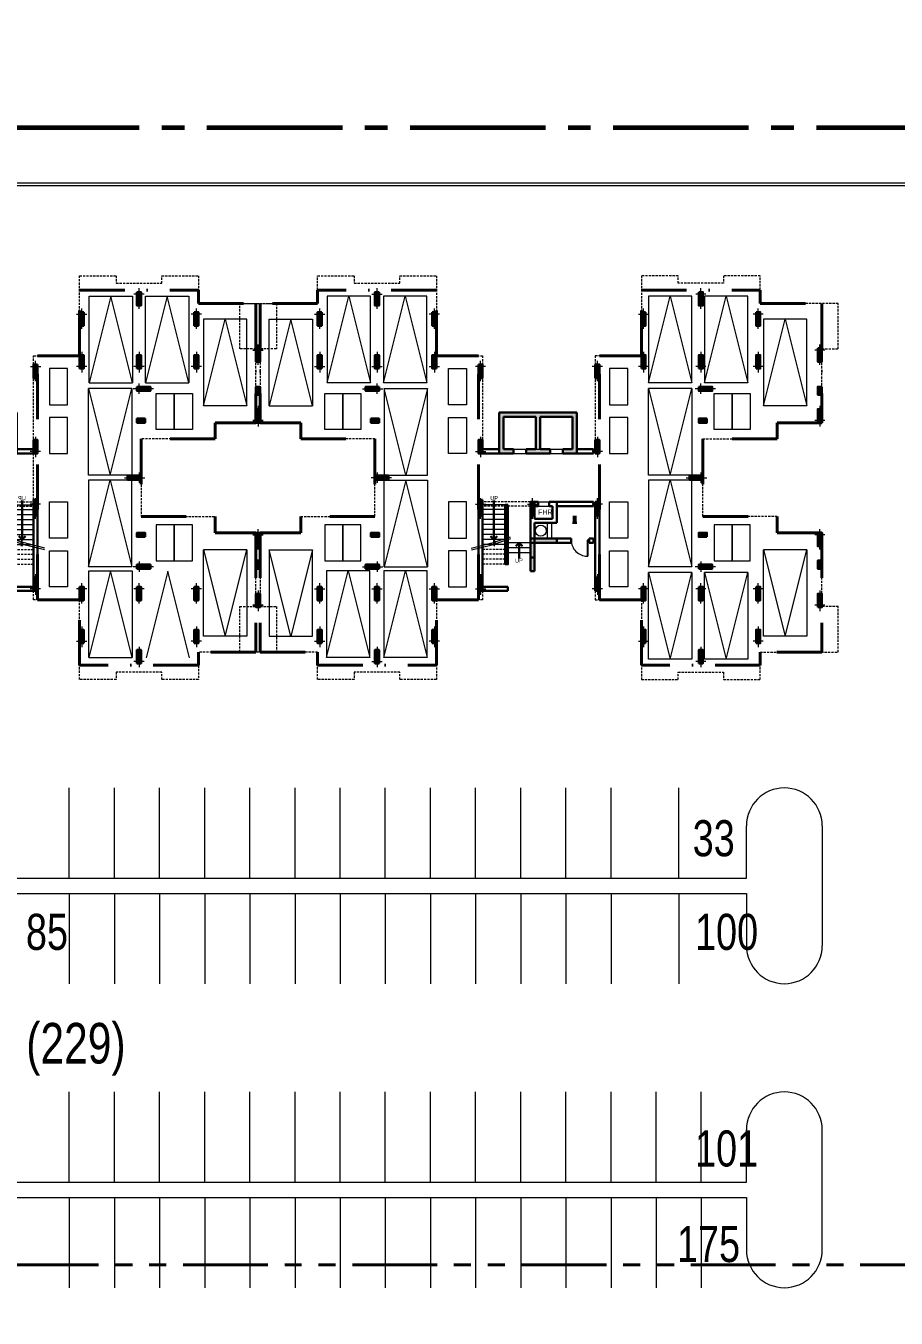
# Model space of a CAD drawing. Header units: inches. Extents: x 5542223 to 12533222, y 497239 to 5189502.
# Drawn here: x 6820169 to 6868364, y 2196995 to 2268608 of the extents above; entities that cross this region are included whole.
import ezdxf

# ---------------------------------------------------------------- set-up
doc = ezdxf.new("R2010")
doc.units = ezdxf.units.IN
doc.header["$MEASUREMENT"] = 0
for name, pattern in [('CENTER2', [1.125, 0.75, -0.125, 0.125, -0.125]), ('DASHDOT', [1, 0.5, -0.25, 0, -0.25]), ('HIDDEN', [0.375, 0.25, -0.125]), ('PHANTOM2', [1.25, 0.625, -0.125, 0.125, -0.125, 0.125, -0.125])]:
    doc.linetypes.add(name, pattern=pattern)
doc.layers.get('0').update_dxf_attribs({"color": 1})
for name, color, linetype, lineweight in [('aa-total', 7, 'Continuous', 30), ('Area_parking', 7, 'DASHDOT', 40), ('C_grid', 7, 'CENTER2', 13), ('col', 7, 'Continuous', 30), ('col-fill', 7, 'Continuous', 9), ('DOOR', 7, 'Continuous', 9), ('hatch', 8, 'Continuous', 9), ('new site profile', 7, 'CENTER2', 60), ('parking', 7, 'Continuous', 13), ('PARKING NO TXT', 7, 'Continuous', 9), ('PROJECTION', 7, 'HIDDEN', 18), ('Road', 7, 'Continuous', 15), ('Road_CStone', 8, 'Continuous', 15), ('ROW', 7, 'PHANTOM2', 40), ('S_Parkingbays', 7, 'Continuous', 13), ('STAIR', 253, 'Continuous', 5), ('WALL', 7, 'Continuous', 30)]:
    doc.layers.add(name, color=color, linetype=linetype, lineweight=lineweight)
doc.styles.add('NITIN', font='ARIALN.TTF', dxfattribs={"width": 0.75})
doc.styles.add('Parking_txt', font='arial.ttf', dxfattribs={"width": 0.75})

# ---------------------------------------------------------------- blocks, each defined once
blk = doc.blocks.new('col')
at = {"layer": 'col', "linetype": 'Continuous', "ltscale": 10}
blk.add_hatch(color=256, dxfattribs=at).paths.add_polyline_path([(-115, -115), (115, -115), (115, 635), (-115, 635)])
at = {"layer": 'C_grid', "linetype": 'Continuous', "ltscale": 10}
for p, q in [((0, 810), (0, -323)), ((282, 0), (-287, 0))]:
    blk.add_line(p, q, dxfattribs=at)
at = {"layer": 'col', "linetype": 'Continuous', "ltscale": 10}
blk.add_lwpolyline([(-115, -115), (115, -115), (115, 635), (-115, 635)], close=True, dxfattribs=at)
blk = doc.blocks.new('DOOR_LEFT')
at = {"layer": 'DOOR'}
for p, q in [((-0.461, 0), (-0.461, 0.883)), ((-0.422, 0.883), (-0.461, 0.883)), ((-0.422, 0), (-0.422, 0.883)), ((-0.461, 0), (-0.422, 0))]:
    blk.add_line(p, q, dxfattribs=at)
blk.add_arc((-0.422, 0), 0.883, 360, 90, dxfattribs=at)
blk = doc.blocks.new('COL-SH')
at = {"layer": 'col-fill', "ltscale": 10}
blk.add_hatch(color=256, dxfattribs=at).paths.add_polyline_path([(0, -450), (230, -450), (230, 0), (0, 0)])
at = {"layer": 'col', "ltscale": 10}
blk.add_lwpolyline([(230, 0), (0, 0), (0, -450), (230, -450)], close=True, dxfattribs=at)
at = {"layer": 'col-fill', "ltscale": 10}
for p, q in [((115, -632), (115, 230)), ((460, -115), (-230, -115))]:
    blk.add_line(p, q, dxfattribs=at)
blk = doc.blocks.new('Res_D')
at = {"layer": 'col', "linetype": 'Continuous', "ltscale": 10}
for points in [[(-15392, 989), (-15623, 989), (-15623, 1439), (-15392, 1439)], [(15392, 989), (15622, 989), (15622, 1439), (15392, 1439)], [(15622, 989), (15392, 989), (15392, 1439), (15622, 1439)], [(-9252, -556), (-9252, -326), (-8802, -326), (-8802, -556)], [(9252, -556), (9252, -326), (8802, -326), (8802, -556)], [(9262, -6236), (9262, -6006), (8802, -6006), (8802, -6236)], [(9262, -6006), (8802, -6006), (8802, -6236), (9262, -6236)], [(12207, -6006), (11977, -6006), (11977, -6886), (12207, -6886)], [(-8802, -6656), (-8802, -6886), (-9252, -6886), (-9252, -6656)], [(-15392, -8651), (-15623, -8651), (-15623, -8201), (-15392, -8201)], [(15622, -8293), (15392, -8293), (15392, -8753), (15622, -8753)], [(15392, -8293), (15392, -8753), (15622, -8753), (15622, -8293)], [(15392, -8293), (15622, -8293), (15622, -8753), (15392, -8753)], [(15622, -8293), (15622, -8753), (15392, -8753), (15392, -8293)]]:
    blk.add_hatch(color=256, dxfattribs=at).paths.add_polyline_path(points)
at = {"layer": 'col', "linetype": 'Continuous'}
blk.add_hatch(color=256, dxfattribs=at).paths.add_polyline_path([(-420, -6980), (-420, -7210), (1040, -7210), (1040, -6980)])
at = {"layer": 'col', "ltscale": 10}
blk.add_hatch(color=256, dxfattribs=at).paths.add_polyline_path([(8802, -8521), (8802, -8751), (9519, -8751), (9519, -8521)])
at = {"layer": 'col-fill', "ltscale": 5}
h = blk.add_hatch(color=256, dxfattribs=at)
h.paths.add_polyline_path([(2145, -2260), (1365, -2260), (1365, -2030), (1915, -2030), (1915, -230), (115, -230), (115, -2030), (-115, -2030), (-115, -230), (-1915, -230), (-1915, -2030), (-1365, -2030), (-1365, -2260), (-2145, -2260), (-2145, 0), (2145, 0)])
h.paths.add_polyline_path([(665, -2260), (-665, -2260), (-665, -2030), (665, -2030)], flags=17)
blk.add_hatch(color=256, dxfattribs=at).paths.add_polyline_path([(2145, -6105), (1915, -6105), (1915, -5700), (2145, -5700)])
h = blk.add_hatch(color=256, dxfattribs=at)
h.paths.add_polyline_path([(-190, -8776), (-420, -8776), (-420, -8026), (-190, -8026)])
h.paths.add_polyline_path([(-190, -8026), (-420, -8026), (-420, -7210), (-190, -7210)])
at = {"color": 0, "linetype": 'ByBlock', "lineweight": -2}
for p, q in [((-2445, -7026), (-2632, -6839)), ((-2257, -6839), (-2445, -7026)), ((-1047, -7212), (-1234, -7399)), ((-859, -7399), (-1047, -7212))]:
    blk.add_line(p, q, dxfattribs=at)
at = {"ltscale": 10}
blk.add_line((-1047, -8083), (-1047, -7212), dxfattribs=at)
blk.add_lwpolyline([(-2445, -7026), (-2445, -4864)], dxfattribs=at)
for points in [[(-1670, -5101), (-1820, -5101), (-1820, -8401), (-1670, -8401)], [(-1720, -5151), (-1770, -5151), (-1770, -8351), (-1720, -8351)]]:
    blk.add_lwpolyline(points, close=True, dxfattribs=at)
at = {"layer": 'col', "linetype": 'Continuous', "ltscale": 10}
for points in [[(-3070, 2439), (-3070, 2069), (-3300, 2069), (-3300, 2669)], [(-3300, 2669), (-3070, 2669)]]:
    blk.add_lwpolyline(points, dxfattribs=at)
for points in [[(-15623, 1439), (-15392, 1439), (-15392, 989), (-15623, 989)], [(15622, 1439), (15392, 1439), (15392, 989), (15622, 989)], [(15392, 1439), (15622, 1439), (15622, 989), (15392, 989)], [(-9252, -326), (-8802, -326), (-8802, -556), (-9252, -556)], [(9252, -326), (8802, -326), (8802, -556), (9252, -556)], [(8802, -6006), (8802, -6236), (9262, -6236), (9262, -6006)], [(8802, -6236), (8802, -6006), (9262, -6006), (9262, -6236)], [(12207, -6006), (11977, -6006), (11977, -6886), (12207, -6886)], [(-9252, -6886), (-8802, -6886), (-8802, -6656), (-9252, -6656)], [(-15623, -8651), (-15392, -8651), (-15392, -8201), (-15623, -8201)], [(15392, -8753), (15622, -8753), (15622, -8293), (15392, -8293)], [(15622, -8753), (15392, -8753), (15392, -8293), (15622, -8293)], [(15622, -8753), (15392, -8753), (15392, -8293), (15622, -8293)], [(15392, -8753), (15622, -8753), (15622, -8293), (15392, -8293)]]:
    blk.add_lwpolyline(points, close=True, dxfattribs=at)
at = {"layer": 'col'}
blk.add_lwpolyline([(-420, -7210), (1040, -7210), (1040, -6980), (-420, -6980)], close=True, dxfattribs=at)
at = {"layer": 'hatch', "ltscale": 10}
for p, q in [((-1365, -2030), (1365, -2030)), ((-1365, -2260), (1365, -2260)), ((10, -4950), (610, -4950)), ((10, -5180), (610, -5180)), ((510, -6110), (510, -6980)), ((740, -6110), (740, -6980))]:
    blk.add_line(p, q, dxfattribs=at)
at = {"layer": 'PROJECTION', "ltscale": 500}
for p, q in [((-420, -4950), (-3070, -4950)), ((-420, -5180), (-3070, -5180)), ((-1820, -7576), (-3070, -7576)), ((-1820, -7851), (-3070, -7851)), ((-1820, -8126), (-3070, -8126)), ((-1820, -8401), (-3070, -8401))]:
    blk.add_line(p, q, dxfattribs=at)
for points in [[(-3070, 3154), (-5628, 3154), (-5628, 7584), (-7658, 7584), (-7658, 7169), (-10178, 7169), (-10178, 7584), (-12208, 7584), (-12208, 6054), (-16523, 6054), (-16523, 3539), (-15623, 3539), (-15623, -556), (-13143, -556), (-13143, -1456), (-9033, -1456), (-9033, -3606), (-9033, -5756), (-13143, -5756), (-13143, -6656), (-15623, -6656), (-15623, -10751), (-16523, -10751), (-16523, -13266), (-12208, -13266), (-12208, -14796), (-10178, -14796), (-10178, -14381), (-7658, -14381), (-7658, -14796), (-5628, -14796), (-5628, -10366), (-3070, -10366), (-3070, -9881)], [(15622, 3539), (16523, 3539), (16523, 6054), (12207, 6054), (12207, 7584), (10178, 7584), (10178, 7169), (7658, 7169), (7658, 7584), (5627, 7584), (5627, 3154), (3070, 3154), (3070, -2036), (3070, -10880), (5627, -10880), (5627, -12880), (8802, -12880), (8802, -14480), (12207, -14480), (12207, -13780), (14007, -13780), (14007, -13365), (15622, -13365), (15622, -6655), (12207, -6655), (12207, -6005), (9032, -6005), (9032, -3606), (9032, -1456), (13143, -1456), (13143, -556), (15622, -556)]]:
    blk.add_lwpolyline(points, close=True, dxfattribs=at)
at = {"layer": 'PROJECTION', "linetype": 'Continuous'}
blk.add_circle((153, -6543), 306, dxfattribs=at)
at = {"layer": 'STAIR'}
for p, q in [((-1820, -5101), (-3070, -5101)), ((-1820, -5376), (-3070, -5376)), ((-1820, -5651), (-3070, -5651)), ((-1820, -5926), (-3070, -5926)), ((-1820, -6201), (-3070, -6201)), ((-1820, -6476), (-3070, -6476)), ((-1820, -6751), (-3070, -6751)), ((-1820, -7026), (-3070, -7026)), ((-1820, -7301), (-3070, -7301)), ((-420, -7210), (-1670, -7210)), ((-420, -7485), (-1670, -7485)), ((-420, -7760), (-1670, -7760))]:
    blk.add_line(p, q, dxfattribs=at)
for points in [[(-3709, -7507), (-2493, -7196), (-2444, -7293), (-2444, -7068), (-2368, -7158), (-1534, -6876)], [(-3682, -7609), (-2466, -7298), (-2416, -7395), (-2416, -7170), (-2341, -7260), (-1507, -6979)]]:
    blk.add_lwpolyline(points, dxfattribs=at)
at = {"layer": 'WALL'}
for p, q in [((-2145, 0), (-2145, -2260)), ((-2145, 0), (2145, 0)), ((2145, 0), (2145, -2260)), ((-1915, -230), (-1915, -2030)), ((-1915, -230), (-115, -230)), ((-115, -230), (-115, -2030)), ((115, -230), (115, -2030)), ((115, -230), (1915, -230)), ((1915, -230), (1915, -2030)), ((-1915, -2030), (-1365, -2030)), ((-1365, -2030), (-1365, -2260)), ((-665, -2030), (-665, -2260)), ((-665, -2030), (-115, -2030)), ((115, -2030), (665, -2030)), ((665, -2030), (665, -2260)), ((1365, -2030), (1365, -2260)), ((1365, -2030), (1915, -2030)), ((-2145, -2260), (-1365, -2260)), ((-665, -2260), (665, -2260)), ((1365, -2260), (2145, -2260)), ((-420, -4950), (-420, -8776)), ((-420, -4950), (10, -4950)), ((10, -5180), (10, -4950)), ((610, -5180), (610, -4950)), ((610, -4950), (1040, -4950)), ((1040, -4950), (1040, -6110)), ((1040, -4950), (2145, -4950)), ((-190, -5180), (-190, -5880)), ((-190, -5180), (10, -5180)), ((610, -5180), (810, -5180)), ((810, -5180), (810, -5880)), ((-190, -5880), (810, -5880)), ((-190, -6110), (1040, -6110)), ((-190, -6110), (-190, -8776)), ((1915, -6105), (2145, -6105)), ((-190, -6980), (1955, -6980)), ((2955, -6980), (3070, -6980)), ((-420, -7210), (1955, -7210)), ((2955, -7210), (3070, -7210)), ((-420, -8026), (-190, -8026)), ((-420, -8776), (-190, -8776)), ((-3300, -9881), (-1670, -9881)), ((-3070, -9651), (-1670, -9651)), ((-1670, -9651), (-1670, -9881))]:
    blk.add_line(p, q, dxfattribs=at)
at = {"layer": 'WALL', "ltscale": 10}
for p, q in [((-3300, -2030), (-2145, -2030)), ((-3300, -2260), (-3300, -2030)), ((2145, -2030), (3070, -2030)), ((-2145, -2260), (-3300, -2260)), ((2145, -2260), (3070, -2260)), ((-3300, -4836), (-3070, -4836)), ((-3300, -4836), (-3300, -9881)), ((-3070, -4836), (-3070, -9651)), ((2145, -4950), (3300, -4950)), ((3300, -4950), (3300, -9881)), ((1040, -5180), (3070, -5180)), ((3070, -5180), (3070, -6980)), ((1955, -6980), (1955, -7210)), ((2955, -6980), (2955, -7210)), ((3070, -7210), (3070, -9881)), ((-3300, -9881), (-3070, -9881)), ((3300, -9881), (3070, -9881))]:
    blk.add_line(p, q, dxfattribs=at)
at = {"layer": 'aa-total', "linetype": 'Continuous', "ltscale": 10}
for p, rotation in [((8917, -3606), 90), ((-305, -5065), 180), ((2030, -5065), 180), ((3185, -5066), 180), ((15507, -6771), 180), ((5742, -9866), 180), ((12092, -9866), 180)]:
    blk.add_blockref('col', p, dxfattribs=dict(at, rotation=rotation))
at = {"layer": 'aa-total', "linetype": 'Continuous', "ltscale": 10, "xscale": -1, "rotation": 180}
blk.add_blockref('col', (15507, -6771), dxfattribs=at)
at = {"layer": 'aa-total', "linetype": 'Continuous', "ltscale": 10, "xscale": -1}
for p in [(3185, -9866), (5742, -12766), (15507, -12766), (8917, -13881), (12092, -13881)]:
    blk.add_blockref('col', p, dxfattribs=at)
at = {"layer": 'col', "linetype": 'Continuous'}
for p, rotation in [((-8917, 6569), 180), ((-12092, 5454), 180), ((5742, 5454), 180), ((15507, 5454), 180), ((-15507, 3459), 180), ((8917, 1324), 270), ((-3185, -5066), 180), ((-15507, -6771), 180), ((-8917, -8536), 90), ((-12092, -9766), 180), ((-8917, -9766), 180), ((-5742, -9766), 180)]:
    blk.add_blockref('col', p, dxfattribs=dict(at, rotation=rotation))
at = {"layer": 'col', "linetype": 'Continuous', "xscale": -1}
for p, rotation in [((8917, 6569), 180), ((-5743, 5454), 180), ((12092, 5454), 180), ((15507, 5454), 180), ((-3185, 2554), 180), ((3185, 2554), 180), ((-8917, 1324), 90), ((-8917, -3606), 270)]:
    blk.add_blockref('col', p, dxfattribs=dict(at, rotation=rotation))
for p in [(-12092, 2554), (-8917, 2554), (-5742, 2554), (-15507, -441), (15507, -441), (-3185, -2146), (-3185, -9766), (-15507, -10671), (-12092, -12666), (-8917, -13781)]:
    blk.add_blockref('col', p, dxfattribs=at)
at = {"layer": 'col', "linetype": 'Continuous'}
for p in [(5742, 2554), (8917, 2554), (12092, 2554), (15507, -441), (3185, -2146), (-5743, -12666)]:
    blk.add_blockref('col', p, dxfattribs=at)
at = {"layer": 'col', "xscale": -1}
blk.add_blockref('COL-SH', (3300, -4951), dxfattribs=at)
at = {"layer": 'DOOR', "xscale": 999.9999999403954, "yscale": 999.9999999417923, "zscale": 999.9999999417923, "rotation": 180}
blk.add_blockref('DOOR_LEFT', (2416, -7066), dxfattribs=at)
at = {"style": 'NITIN'}
for p in [(-2647, -4850), (-1271, -8314)]:
    blk.add_text('UP', height=225, dxfattribs=at).set_placement(p)
at = {"layer": 'STAIR', "lineweight": 60, "style": 'NITIN'}
blk.add_text('FHR', height=280, dxfattribs=at).set_placement((2, -5650))
blk = doc.blocks.new('Res_C1')
at = {"layer": 'col', "linetype": 'Continuous', "ltscale": 10}
for points in [[(-15392, 989), (-15622, 989), (-15622, 1439), (-15392, 1439)], [(15492, 1439), (15722, 1439), (15722, 989), (15492, 989)], [(-9252, -556), (-9252, -326), (-8802, -326), (-8802, -556)], [(9352, -556), (9352, -326), (8902, -326), (8902, -556)], [(-8802, -6656), (-8802, -6886), (-9252, -6886), (-9252, -6656)], [(8902, -6656), (8902, -6886), (9352, -6886), (9352, -6656)], [(-15392, -8651), (-15622, -8651), (-15622, -8201), (-15392, -8201)], [(15492, -8201), (15722, -8201), (15722, -8651), (15492, -8651)]]:
    blk.add_hatch(color=256, dxfattribs=at).paths.add_polyline_path(points)
at = {"layer": 'col', "linetype": 'Continuous'}
blk.add_hatch(color=256, dxfattribs=at).paths.add_polyline_path([(-420, -6980), (-420, -7210), (1040, -7210), (1040, -6980)])
at = {"layer": 'col-fill', "ltscale": 5}
h = blk.add_hatch(color=256, dxfattribs=at)
h.paths.add_polyline_path([(2145, -2260), (1365, -2260), (1365, -2030), (1915, -2030), (1915, -230), (115, -230), (115, -2030), (-115, -2030), (-115, -230), (-1915, -230), (-1915, -2030), (-1365, -2030), (-1365, -2260), (-2145, -2260), (-2145, 0), (2145, 0)])
h.paths.add_polyline_path([(665, -2260), (-665, -2260), (-665, -2030), (665, -2030)], flags=17)
blk.add_hatch(color=256, dxfattribs=at).paths.add_polyline_path([(2145, -6105), (1915, -6105), (1915, -5700), (2145, -5700)])
h = blk.add_hatch(color=256, dxfattribs=at)
h.paths.add_polyline_path([(-190, -8776), (-420, -8776), (-420, -8026), (-190, -8026)])
h.paths.add_polyline_path([(-190, -8026), (-420, -8026), (-420, -7210), (-190, -7210)])
at = {"color": 0, "linetype": 'ByBlock', "lineweight": -2}
for p, q in [((-2445, -7026), (-2632, -6839)), ((-2257, -6839), (-2445, -7026)), ((-1047, -7212), (-1234, -7399)), ((-859, -7399), (-1047, -7212))]:
    blk.add_line(p, q, dxfattribs=at)
at = {"ltscale": 10}
blk.add_line((-1047, -8083), (-1047, -7212), dxfattribs=at)
blk.add_lwpolyline([(-2445, -7026), (-2445, -4864)], dxfattribs=at)
for points in [[(-1670, -5101), (-1820, -5101), (-1820, -8401), (-1670, -8401)], [(-1720, -5151), (-1770, -5151), (-1770, -8351), (-1720, -8351)]]:
    blk.add_lwpolyline(points, close=True, dxfattribs=at)
at = {"layer": 'col', "linetype": 'Continuous', "ltscale": 10}
for points in [[(-3070, 2439), (-3070, 2069), (-3300, 2069), (-3300, 2669)], [(-3300, 2669), (-3070, 2669)], [(3170, 2439), (3170, 2069), (3400, 2069), (3400, 2669)], [(3400, 2669), (3170, 2669)]]:
    blk.add_lwpolyline(points, dxfattribs=at)
for points in [[(-15622, 1439), (-15392, 1439), (-15392, 989), (-15622, 989)], [(15722, 1439), (15492, 1439), (15492, 989), (15722, 989)], [(-9252, -326), (-8802, -326), (-8802, -556), (-9252, -556)], [(9352, -326), (8902, -326), (8902, -556), (9352, -556)], [(-9252, -6886), (-8802, -6886), (-8802, -6656), (-9252, -6656)], [(9352, -6886), (8902, -6886), (8902, -6656), (9352, -6656)], [(-15622, -8651), (-15392, -8651), (-15392, -8201), (-15622, -8201)], [(15722, -8651), (15492, -8651), (15492, -8201), (15722, -8201)]]:
    blk.add_lwpolyline(points, close=True, dxfattribs=at)
at = {"layer": 'col'}
blk.add_lwpolyline([(-420, -7210), (1040, -7210), (1040, -6980), (-420, -6980)], close=True, dxfattribs=at)
at = {"layer": 'hatch', "ltscale": 10}
for p, q in [((-1365, -2030), (1365, -2030)), ((-1365, -2260), (1365, -2260)), ((10, -4950), (610, -4950)), ((10, -5180), (610, -5180)), ((510, -6110), (510, -6980)), ((740, -6110), (740, -6980))]:
    blk.add_line(p, q, dxfattribs=at)
at = {"layer": 'PROJECTION', "ltscale": 500}
for p, q in [((-420, -4950), (-3070, -4950)), ((-420, -5180), (-3070, -5180)), ((-1820, -7576), (-3070, -7576)), ((-1820, -7851), (-3070, -7851)), ((-1820, -8126), (-3070, -8126)), ((-1820, -8401), (-3070, -8401))]:
    blk.add_line(p, q, dxfattribs=at)
for points in [[(-3070, -9881), (-3070, -10366), (-5627, -10366), (-5627, -14796), (-7657, -14796), (-7657, -14381), (-10178, -14381), (-10178, -14796), (-12207, -14796), (-12207, -13266), (-16522, -13266), (-16522, -10751), (-15622, -10751), (-15622, -6656), (-13142, -6656), (-13142, -5756), (-9032, -5756), (-9032, -1456), (-13142, -1456), (-13142, -556), (-15622, -556), (-15622, 3539), (-16522, 3539), (-16522, 6054), (-12207, 6054), (-12207, 7584), (-10178, 7584), (-10178, 7169), (-7657, 7169), (-7657, 7584), (-5627, 7584), (-5627, 3154), (-3070, 3154), (-3070, -2036)], [(3170, -9881), (3170, -10366), (5727, -10366), (5727, -14796), (7757, -14796), (7757, -14381), (10277, -14381), (10277, -14796), (12307, -14796), (12307, -13266), (16622, -13266), (16622, -10751), (15722, -10751), (15722, -6656), (13242, -6656), (13242, -5756), (9132, -5756), (9132, -1456), (13242, -1456), (13242, -556), (15722, -556), (15722, 3539), (16622, 3539), (16622, 6054), (12307, 6054), (12307, 7584), (10277, 7584), (10277, 7169), (7757, 7169), (7757, 7584), (5727, 7584), (5727, 3154), (3170, 3154), (3170, -2036)]]:
    blk.add_lwpolyline(points, dxfattribs=at)
at = {"layer": 'PROJECTION', "linetype": 'Continuous'}
blk.add_circle((153, -6543), 306, dxfattribs=at)
at = {"layer": 'STAIR'}
for p, q in [((-1820, -5101), (-3070, -5101)), ((-1820, -5376), (-3070, -5376)), ((-1820, -5651), (-3070, -5651)), ((-1820, -5926), (-3070, -5926)), ((-1820, -6201), (-3070, -6201)), ((-1820, -6476), (-3070, -6476)), ((-1820, -6751), (-3070, -6751)), ((-1820, -7026), (-3070, -7026)), ((-1820, -7301), (-3070, -7301)), ((-420, -7210), (-1670, -7210)), ((-420, -7485), (-1670, -7485)), ((-420, -7760), (-1670, -7760))]:
    blk.add_line(p, q, dxfattribs=at)
for points in [[(-3709, -7507), (-2493, -7196), (-2444, -7293), (-2444, -7068), (-2368, -7158), (-1534, -6876)], [(-3682, -7609), (-2466, -7298), (-2416, -7395), (-2416, -7170), (-2341, -7260), (-1507, -6979)]]:
    blk.add_lwpolyline(points, dxfattribs=at)
at = {"layer": 'WALL'}
for p, q in [((-2145, 0), (-2145, -2260)), ((-2145, 0), (2145, 0)), ((2145, 0), (2145, -2260)), ((-1915, -230), (-1915, -2030)), ((-1915, -230), (-115, -230)), ((-115, -230), (-115, -2030)), ((115, -230), (115, -2030)), ((115, -230), (1915, -230)), ((1915, -230), (1915, -2030)), ((-1915, -2030), (-1365, -2030)), ((-1365, -2030), (-1365, -2260)), ((-665, -2030), (-665, -2260)), ((-665, -2030), (-115, -2030)), ((115, -2030), (665, -2030)), ((665, -2030), (665, -2260)), ((1365, -2030), (1365, -2260)), ((1365, -2030), (1915, -2030)), ((-2145, -2260), (-1365, -2260)), ((-665, -2260), (665, -2260)), ((1365, -2260), (2145, -2260)), ((-420, -4950), (-420, -8776)), ((-420, -4950), (10, -4950)), ((10, -5180), (10, -4950)), ((610, -5180), (610, -4950)), ((610, -4950), (1040, -4950)), ((1040, -4950), (1040, -6110)), ((1040, -4950), (2145, -4950)), ((-190, -5180), (-190, -5880)), ((-190, -5180), (10, -5180)), ((610, -5180), (810, -5180)), ((810, -5180), (810, -5880)), ((-190, -5880), (810, -5880)), ((-190, -6110), (1040, -6110)), ((-190, -6110), (-190, -8776)), ((1915, -6105), (2145, -6105)), ((-190, -6980), (1840, -6980)), ((2840, -6980), (3070, -6980)), ((-420, -7210), (1840, -7210)), ((2840, -7210), (3070, -7210)), ((-420, -8026), (-190, -8026)), ((-420, -8776), (-190, -8776)), ((-3300, -9881), (-1670, -9881)), ((-3070, -9651), (-1670, -9651)), ((-1670, -9651), (-1670, -9881))]:
    blk.add_line(p, q, dxfattribs=at)
at = {"layer": 'WALL', "ltscale": 10}
for p, q in [((-3300, -2030), (-2145, -2030)), ((-3300, -2260), (-3300, -2030)), ((2145, -2030), (3070, -2030)), ((3070, -2030), (3070, -2260)), ((3170, -2030), (3170, -2260)), ((-2145, -2260), (-3300, -2260)), ((2145, -2260), (3070, -2260)), ((-3300, -4836), (-3070, -4836)), ((-3300, -4836), (-3300, -9881)), ((-3070, -4836), (-3070, -9651)), ((2145, -4950), (3070, -4950)), ((3070, -5180), (3070, -4950)), ((3400, -4950), (3400, -9881)), ((1040, -5180), (3070, -5180)), ((3170, -5180), (3170, -7210)), ((1840, -6980), (1840, -7210)), ((2840, -6980), (2840, -7210)), ((3070, -6980), (3070, -7210)), ((3170, -7210), (3170, -9881)), ((-3300, -9881), (-3070, -9881)), ((3400, -9881), (3170, -9881))]:
    blk.add_line(p, q, dxfattribs=at)
at = {"layer": 'aa-total', "linetype": 'Continuous', "ltscale": 10, "rotation": 180}
blk.add_blockref('col', (-305, -5065), dxfattribs=at)
at = {"layer": 'col', "linetype": 'Continuous'}
for p, rotation in [((-8917, 6569), 180), ((-12092, 5454), 180), ((5843, 5454), 180), ((-15507, 3459), 180), ((9017, 1324), 270), ((9017, -3606), 90), ((-3185, -5066), 180), ((-15507, -6771), 180), ((-8917, -8536), 90), ((-12092, -9766), 180), ((-8917, -9766), 180), ((-5742, -9766), 180)]:
    blk.add_blockref('col', p, dxfattribs=dict(at, rotation=rotation))
at = {"layer": 'col', "linetype": 'Continuous', "xscale": -1}
for p, rotation in [((9017, 6569), 180), ((-5743, 5454), 180), ((12192, 5454), 180), ((15607, 3459), 180), ((-3185, 2554), 180), ((3285, 2554), 180), ((-8917, 1324), 90), ((-8917, -3606), 270), ((3285, -5066), 180), ((15607, -6771), 180), ((9017, -8536), 270), ((5842, -9766), 180), ((9017, -9766), 180), ((12192, -9766), 180)]:
    blk.add_blockref('col', p, dxfattribs=dict(at, rotation=rotation))
for p in [(-12092, 2554), (-8917, 2554), (-5742, 2554), (-15507, -441), (-3185, -2146), (-3185, -9766), (-15507, -10671), (-12092, -12666), (5843, -12666), (-8917, -13781)]:
    blk.add_blockref('col', p, dxfattribs=at)
at = {"layer": 'col', "linetype": 'Continuous'}
for p in [(5842, 2554), (9017, 2554), (12192, 2554), (15607, -441), (3285, -2146), (3285, -9766), (15607, -10671), (-5743, -12666), (12192, -12666), (9017, -13781)]:
    blk.add_blockref('col', p, dxfattribs=at)
at = {"layer": 'DOOR', "xscale": 999.9999999403954, "yscale": 999.9999999417923, "zscale": 999.9999999417923, "rotation": 180}
blk.add_blockref('DOOR_LEFT', (2301, -7066), dxfattribs=at)
at = {"style": 'NITIN'}
for p in [(-2647, -4850), (-1271, -8314)]:
    blk.add_text('UP', height=225, dxfattribs=at).set_placement(p)
at = {"layer": 'STAIR', "lineweight": 60, "style": 'NITIN'}
blk.add_text('FHR', height=280, dxfattribs=at).set_placement((2, -5650))
blk = doc.blocks.new('A$C54637D1A')
at = {"layer": 'parking', "linetype": 'Continuous', "ltscale": 10}
for p, q in [((2400, 4800), (0, 4800)), ((0, 4800), (0, 0)), ((2400, 0), (2400, 4800)), ((2400, 0), (0, 0))]:
    blk.add_line(p, q, dxfattribs=at)
blk.add_lwpolyline([(0, 0), (1200, 4800), (2400, 0)], dxfattribs=at)

msp = doc.modelspace()

# ---------------------------------------------------------------- linework, layer by layer
msp.add_circle((6864263.374, 1819279.277), 1322040.52)
at = {"layer": 'Area_parking', "ltscale": 5000}
for p, q in [((6823145.633, 2253957.199), (6829725.633, 2253957.199)), ((6823145.633, 2250327.199), (6823145.633, 2253957.199)), ((6829725.633, 2253957.199), (6829725.62, 2253227.199)), ((6842905.633, 2253957.199), (6836325.633, 2253957.199)), ((6836325.633, 2253957.199), (6836325.646, 2253227.199)), ((6842905.633, 2250327.199), (6842905.633, 2253957.199)), ((6854260.633, 2253957.199), (6860840.633, 2253957.199)), ((6854260.633, 2250327.199), (6854260.633, 2253957.199)), ((6860840.633, 2253957.199), (6860840.62, 2253227.199)), ((6829725.62, 2253227.199), (6832910.633, 2253227.139)), ((6832910.633, 2253227.139), (6832910.633, 2246617.199)), ((6836325.646, 2253227.199), (6833140.633, 2253227.139)), ((6833140.633, 2253227.139), (6833140.633, 2246617.199)), ((6860840.62, 2253227.199), (6864256.633, 2253227.139)), ((6864256.633, 2253227.139), (6864256.633, 2246617.199)), ((6820818.133, 2250327.199), (6823145.633, 2250327.199)), ((6820818.133, 2236807.199), (6820818.133, 2250327.199)), ((6845233.133, 2250327.199), (6842905.633, 2250327.199)), ((6845233.133, 2236807.199), (6845233.133, 2250327.199)), ((6851933.133, 2250327.199), (6854260.633, 2250327.199)), ((6851933.133, 2236807.199), (6851933.133, 2250327.199)), ((6832910.633, 2246617.199), (6830660.633, 2246617.199)), ((6830660.633, 2246617.199), (6830660.633, 2245717.199)), ((6833140.633, 2246617.199), (6835390.633, 2246617.199)), ((6835390.633, 2246617.199), (6835390.633, 2245717.199)), ((6864256.633, 2246617.199), (6861775.633, 2246617.199)), ((6861775.633, 2246617.199), (6861775.633, 2245717.199)), ((6830660.633, 2245717.199), (6826550.633, 2245717.199)), ((6826550.633, 2245717.199), (6826550.633, 2241417.199)), ((6835390.633, 2245717.199), (6839500.633, 2245717.199)), ((6839500.633, 2245717.199), (6839500.633, 2241417.199)), ((6861775.633, 2245717.199), (6857665.633, 2245717.199)), ((6857665.633, 2245717.199), (6857665.633, 2241417.199)), ((6826550.633, 2241417.199), (6830660.633, 2241417.199)), ((6830660.633, 2241417.199), (6830660.633, 2240517.199)), ((6839500.633, 2241417.199), (6835390.633, 2241417.199)), ((6835390.633, 2241417.199), (6835390.633, 2240517.199)), ((6857665.633, 2241417.199), (6861775.633, 2241417.199)), ((6861775.633, 2241417.199), (6861775.633, 2240517.199)), ((6830660.633, 2240517.199), (6832910.633, 2240517.199)), ((6832910.633, 2240517.199), (6832910.633, 2233907.199)), ((6833140.633, 2240517.199), (6833140.633, 2233907.199)), ((6835390.633, 2240517.199), (6833140.633, 2240517.199)), ((6861775.633, 2240517.199), (6864256.633, 2240517.199)), ((6864256.633, 2240517.199), (6864256.633, 2233907.199)), ((6823145.633, 2236807.199), (6820818.133, 2236807.199)), ((6823145.633, 2233177.199), (6823145.633, 2236807.199)), ((6842905.633, 2236807.199), (6845233.133, 2236807.199)), ((6842905.633, 2233177.199), (6842905.633, 2236807.199)), ((6854260.633, 2236807.199), (6851933.133, 2236807.199)), ((6854260.633, 2233177.199), (6854260.633, 2236807.199)), ((6829725.633, 2233907.199), (6829725.633, 2233177.199)), ((6832910.633, 2233907.199), (6829725.633, 2233907.199)), ((6833140.633, 2233907.199), (6836325.633, 2233907.199)), ((6836325.633, 2233907.199), (6836325.633, 2233177.199)), ((6860840.633, 2233907.199), (6860840.633, 2233177.199)), ((6864256.633, 2233907.199), (6860840.633, 2233907.199)), ((6829725.633, 2233177.199), (6823145.633, 2233177.199)), ((6836325.633, 2233177.199), (6842905.633, 2233177.199)), ((6860840.633, 2233177.199), (6854260.633, 2233177.199))]:
    msp.add_line(p, q, dxfattribs=at)
at = {"layer": 'new site profile', "ltscale": 10000}
msp.add_lwpolyline([(7228347.133, 2110957.199), (7226447.133, 2120957.199), (7224897.133, 2130957.199), (7223797.133, 2140957.199), (7222797.133, 2150957.199), (7221597.133, 2160957.199), (7220497.133, 2170957.199), (7219447.133, 2180957.199), (7218367.133, 2190957.199), (7217697.133, 2200957.199), (7216147.133, 2220957.199), (7215107.133, 2240957.199), (7212097.133, 2270957.199), (7211247.133, 2280957.199), (7210447.133, 2290957.199), (6916447.133, 2290957.199), (6916447.133, 2262957.199), (6761787.133, 2262957.199), (6761787.132, 2262957.199), (6513967.133, 2074507.199)], dxfattribs=at)
at = {"layer": 'parking'}
for points in [[(6822481.883, 2247612.199), (6822481.883, 2249612.199), (6821481.883, 2249612.199), (6821481.883, 2247612.199)], [(6843569.383, 2247612.199), (6843569.383, 2249612.199), (6844569.383, 2249612.199), (6844569.383, 2247612.199)], [(6853496.883, 2247612.199), (6853496.883, 2249612.199), (6852496.883, 2249612.199), (6852496.883, 2247612.199)], [(6827387.999, 2246230.956), (6827387.999, 2248230.956), (6828387.999, 2248230.956), (6828387.999, 2246230.956)], [(6828387.999, 2246230.956), (6828387.999, 2248230.956), (6829387.999, 2248230.956), (6829387.999, 2246230.956)], [(6836724.043, 2246230.956), (6836724.043, 2248230.956), (6837724.043, 2248230.956), (6837724.043, 2246230.956)], [(6837724.043, 2246230.956), (6837724.043, 2248230.956), (6838724.043, 2248230.956), (6838724.043, 2246230.956)], [(6858287.827, 2246230.956), (6858287.827, 2248230.956), (6859287.827, 2248230.956), (6859287.827, 2246230.956)], [(6859287.827, 2246230.956), (6859287.827, 2248230.956), (6860287.827, 2248230.956), (6860287.827, 2246230.956)], [(6822481.883, 2244912.199), (6822481.883, 2246912.199), (6821481.883, 2246912.199), (6821481.883, 2244912.199)], [(6843569.383, 2244912.199), (6843569.383, 2246912.199), (6844569.383, 2246912.199), (6844569.383, 2244912.199)], [(6853496.883, 2244912.199), (6853496.883, 2246912.199), (6852496.883, 2246912.199), (6852496.883, 2244912.199)], [(6822481.883, 2242222.199), (6822481.883, 2240222.199), (6821481.883, 2240222.199), (6821481.883, 2242222.199)], [(6843569.383, 2242222.199), (6843569.383, 2240222.199), (6844569.383, 2240222.199), (6844569.383, 2242222.199)], [(6853496.883, 2242222.199), (6853496.883, 2240222.199), (6852496.883, 2240222.199), (6852496.883, 2242222.199)], [(6827387.999, 2240955.588), (6827387.999, 2238955.588), (6828387.999, 2238955.588), (6828387.999, 2240955.588)], [(6828387.999, 2240955.588), (6828387.999, 2238955.588), (6829387.999, 2238955.588), (6829387.999, 2240955.588)], [(6836724.043, 2240955.588), (6836724.043, 2238955.588), (6837724.043, 2238955.588), (6837724.043, 2240955.588)], [(6837724.043, 2240955.588), (6837724.043, 2238955.588), (6838724.043, 2238955.588), (6838724.043, 2240955.588)], [(6858287.827, 2240955.588), (6858287.827, 2238955.588), (6859287.827, 2238955.588), (6859287.827, 2240955.588)], [(6859287.827, 2240955.588), (6859287.827, 2238955.588), (6860287.827, 2238955.588), (6860287.827, 2240955.588)], [(6822481.883, 2239522.199), (6822481.883, 2237522.199), (6821481.883, 2237522.199), (6821481.883, 2239522.199)], [(6843569.383, 2239522.199), (6843569.383, 2237522.199), (6844569.383, 2237522.199), (6844569.383, 2239522.199)], [(6853496.883, 2239522.199), (6853496.883, 2237522.199), (6852496.883, 2237522.199), (6852496.883, 2239522.199)]]:
    msp.add_lwpolyline(points, close=True, dxfattribs=at)
at = {"layer": 'parking', "ltscale": 10}
msp.add_lwpolyline([(6829229.72, 2233592.199), (6828029.72, 2238392.199), (6826829.72, 2233592.199)], dxfattribs=at)
at = {"layer": 'Road'}
for p, q in [((6763878.633, 2259757.199), (6871271.633, 2259757.199)), ((6860075.133, 2221377.199), (6860075.133, 2224278.949)), ((6864271.633, 2224278.949), (6864271.633, 2217627.949)), ((6775075.133, 2221377.199), (6860075.133, 2221377.199)), ((6775075.133, 2220529.699), (6860075.133, 2220529.699)), ((6860075.133, 2220529.699), (6860075.133, 2217627.949)), ((6860075.133, 2204529.699), (6860075.133, 2207431.449)), ((6864271.633, 2200780.449), (6864271.633, 2207431.449)), ((6775075.133, 2204529.699), (6860075.133, 2204529.699)), ((6775075.133, 2203682.199), (6860075.133, 2203682.199)), ((6860075.133, 2203682.199), (6860075.133, 2200780.449))]:
    msp.add_line(p, q, dxfattribs=at)
for centre, start, end in [((6862173.383, 2224278.949), 0, 180), ((6862173.383, 2217627.949), 180, 0), ((6862173.383, 2207431.449), 0, 180), ((6862173.383, 2200780.449), 180, 0)]:
    msp.add_arc(centre, 2098.25, start, end, dxfattribs=at)
at = {"layer": 'Road_CStone', "ltscale": 6000}
msp.add_line((6763728.633, 2259907.199), (6871421.633, 2259907.199), dxfattribs=at)
at = {"layer": 'ROW', "ltscale": 7500}
msp.add_line((6707002.844, 2199957.199), (6907488.227, 2199957.199), dxfattribs=at)
at = {"layer": 'S_Parkingbays'}
for p, q in [((6822575.133, 2221377.199), (6822575.133, 2226377.199)), ((6825075.133, 2221377.199), (6825075.133, 2226377.199)), ((6827575.133, 2221377.199), (6827575.133, 2226377.199)), ((6830075.133, 2221377.199), (6830075.133, 2226377.199)), ((6832575.133, 2221377.199), (6832575.133, 2226377.199)), ((6835075.133, 2221377.199), (6835075.133, 2226377.199)), ((6837575.133, 2221377.199), (6837575.133, 2226377.199)), ((6840075.133, 2221377.199), (6840075.133, 2226377.199)), ((6842575.133, 2221377.199), (6842575.133, 2226377.199)), ((6845075.133, 2221377.199), (6845075.133, 2226377.199)), ((6847575.133, 2221377.199), (6847575.133, 2226377.199)), ((6850075.133, 2221377.199), (6850075.133, 2226377.199)), ((6852575.133, 2221377.199), (6852575.133, 2226377.199)), ((6856325.133, 2221377.199), (6856325.133, 2226377.199)), ((6822575.133, 2220529.699), (6822575.133, 2215529.699)), ((6825075.133, 2220529.699), (6825075.133, 2215529.699)), ((6827575.133, 2220529.699), (6827575.133, 2215529.699)), ((6830075.133, 2220529.699), (6830075.133, 2215529.699)), ((6832575.133, 2220529.699), (6832575.133, 2215529.699)), ((6835075.133, 2220529.699), (6835075.133, 2215529.699)), ((6837575.133, 2220529.699), (6837575.133, 2215529.699)), ((6840075.133, 2220529.699), (6840075.133, 2215529.699)), ((6842575.133, 2220529.699), (6842575.133, 2215529.699)), ((6845075.133, 2220529.699), (6845075.133, 2215529.699)), ((6847575.133, 2220529.699), (6847575.133, 2215529.699)), ((6850075.133, 2220529.699), (6850075.133, 2215529.699)), ((6852575.133, 2220529.699), (6852575.133, 2215529.699)), ((6856325.133, 2220529.699), (6856325.133, 2215529.699)), ((6822575.133, 2204529.699), (6822575.133, 2209529.699)), ((6825075.133, 2204529.699), (6825075.133, 2209529.699)), ((6827575.133, 2204529.699), (6827575.133, 2209529.699)), ((6830075.133, 2204529.699), (6830075.133, 2209529.699)), ((6832575.133, 2204529.699), (6832575.133, 2209529.699)), ((6835075.133, 2204529.699), (6835075.133, 2209529.699)), ((6837575.133, 2204529.699), (6837575.133, 2209529.699)), ((6840075.133, 2204529.699), (6840075.133, 2209529.699)), ((6842575.133, 2204529.699), (6842575.133, 2209529.699)), ((6845075.133, 2204529.699), (6845075.133, 2209529.699)), ((6847575.133, 2204529.699), (6847575.133, 2209529.699)), ((6850075.133, 2204529.699), (6850075.133, 2209529.699)), ((6852575.133, 2204529.699), (6852575.133, 2209529.699)), ((6855075.133, 2204529.699), (6855075.133, 2209529.699)), ((6857575.133, 2204529.699), (6857575.133, 2209529.699)), ((6822575.133, 2203682.199), (6822575.133, 2198682.199)), ((6825075.133, 2203682.199), (6825075.133, 2198682.199)), ((6827575.133, 2203682.199), (6827575.133, 2198682.199)), ((6830075.133, 2203682.199), (6830075.133, 2198682.199)), ((6832575.133, 2203682.199), (6832575.133, 2198682.199)), ((6835075.133, 2203682.199), (6835075.133, 2198682.199)), ((6837575.133, 2203682.199), (6837575.133, 2198682.199)), ((6840075.133, 2203682.199), (6840075.133, 2198682.199)), ((6842575.133, 2203682.199), (6842575.133, 2198682.199)), ((6845075.133, 2203682.199), (6845075.133, 2198682.199)), ((6847575.133, 2203682.199), (6847575.133, 2198682.199)), ((6850075.133, 2203682.199), (6850075.133, 2198682.199)), ((6852575.133, 2203682.199), (6852575.133, 2198682.199)), ((6855075.133, 2203682.199), (6855075.133, 2198682.199)), ((6857575.133, 2203682.199), (6857575.133, 2198682.199))]:
    msp.add_line(p, q, dxfattribs=at)

# ---------------------------------------------------------------- block references
at = {"layer": 'col', "xscale": -1}
msp.add_blockref('Res_D', (6817518.133, 2247173.154), dxfattribs=at)
at = {"layer": 'parking', "ltscale": 10, "xscale": -1}
for p in [(6826080.565, 2248823.363), (6829198.42, 2248823.363), (6836046.65, 2247556.704), (6842407.221, 2238628.226), (6826052.221, 2233598.294)]:
    msp.add_blockref('A$C54637D1A', p, dxfattribs=at)
at = {"layer": 'parking', "ltscale": 10}
for p in [(6836852.846, 2248823.363), (6839970.701, 2248823.363), (6854642.522, 2248823.363), (6857760.376, 2248823.363), (6830004.616, 2247556.704), (6861019.616, 2247556.704), (6823644.045, 2238628.226), (6854659.045, 2238628.226), (6836821.546, 2233598.294), (6839999.045, 2233598.294)]:
    msp.add_blockref('A$C54637D1A', p, dxfattribs=at)
at = {"layer": 'parking', "ltscale": 10, "xscale": -1, "rotation": 180}
for p in [(6823644.045, 2248506.325), (6854659.045, 2248506.325), (6830004.616, 2239577.847), (6861019.616, 2239577.847), (6854642.522, 2238311.188), (6857760.376, 2238311.188)]:
    msp.add_blockref('A$C54637D1A', p, dxfattribs=at)
at = {"layer": 'parking', "ltscale": 10, "rotation": 180}
for p in [(6842407.221, 2248506.325), (6836046.65, 2239577.847)]:
    msp.add_blockref('A$C54637D1A', p, dxfattribs=at)
at = {"layer": 'WALL'}
msp.add_blockref('Res_C1', (6848533.133, 2247173.154), dxfattribs=at)

# ---------------------------------------------------------------- texts
at = {"layer": 'PARKING NO TXT', "style": 'Parking_txt', "width": 0.75}
for s, height, p in [('33', 2000, (6857096.948, 2222589.482)), ('85', 2000, (6820171.576, 2217402.026)), ('100', 2000, (6857224.834, 2217402.026)), ('(229)', 2250, (6820190.072, 2211103.773)), ('101', 2000, (6857224.834, 2205396.77)), ('175', 2000, (6856226.78, 2200103.447))]:
    msp.add_text(s, height=height, dxfattribs=at).set_placement(p)

doc.saveas('drawing.dxf')
